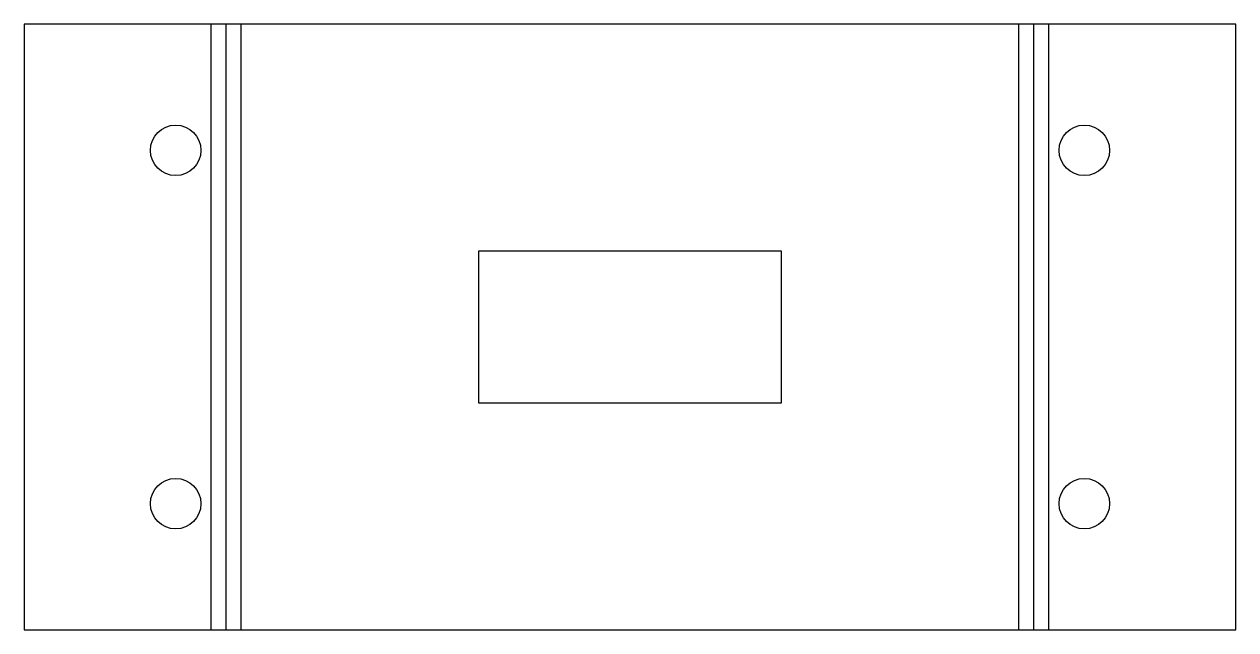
# Model space of a CAD drawing. Header units: millimetres. Extents: x 0 to 240, y 0 to 120.
import ezdxf

# ---------------------------------------------------------------- set-up
doc = ezdxf.new("R2010")
doc.units = ezdxf.units.MM
for name, color, linetype in [('BEND', 7, 'Continuous'), ('BEND_EXTENT', 7, 'Continuous'), ('INTERIOR_PROFILES', 7, 'Continuous'), ('OUTER_PROFILES', 7, 'Continuous')]:
    doc.layers.add(name, color=color, linetype=linetype)

msp = doc.modelspace()

# ---------------------------------------------------------------- linework, layer by layer
at = {"layer": 'BEND'}
for p, q in [((40, 0), (40, 120)), ((200, 0), (200, 120))]:
    msp.add_line(p, q, dxfattribs=at)
at = {"layer": 'BEND_EXTENT'}
for p, q in [((37, 0), (37, 120)), ((43, 0), (43, 120)), ((197, 0), (197, 120)), ((203, 0), (203, 120))]:
    msp.add_line(p, q, dxfattribs=at)
at = {"layer": 'INTERIOR_PROFILES'}
msp.add_lwpolyline([(90, 45), (150, 45), (150, 75), (90, 75)], close=True, dxfattribs=at)
for centre in [(30, 95), (210, 95), (30, 25), (210, 25)]:
    msp.add_circle(centre, 5, dxfattribs=at)
at = {"layer": 'OUTER_PROFILES'}
msp.add_lwpolyline([(0, 0), (240, 0), (240, 120), (0, 120)], close=True, dxfattribs=at)

doc.saveas('drawing.dxf')
